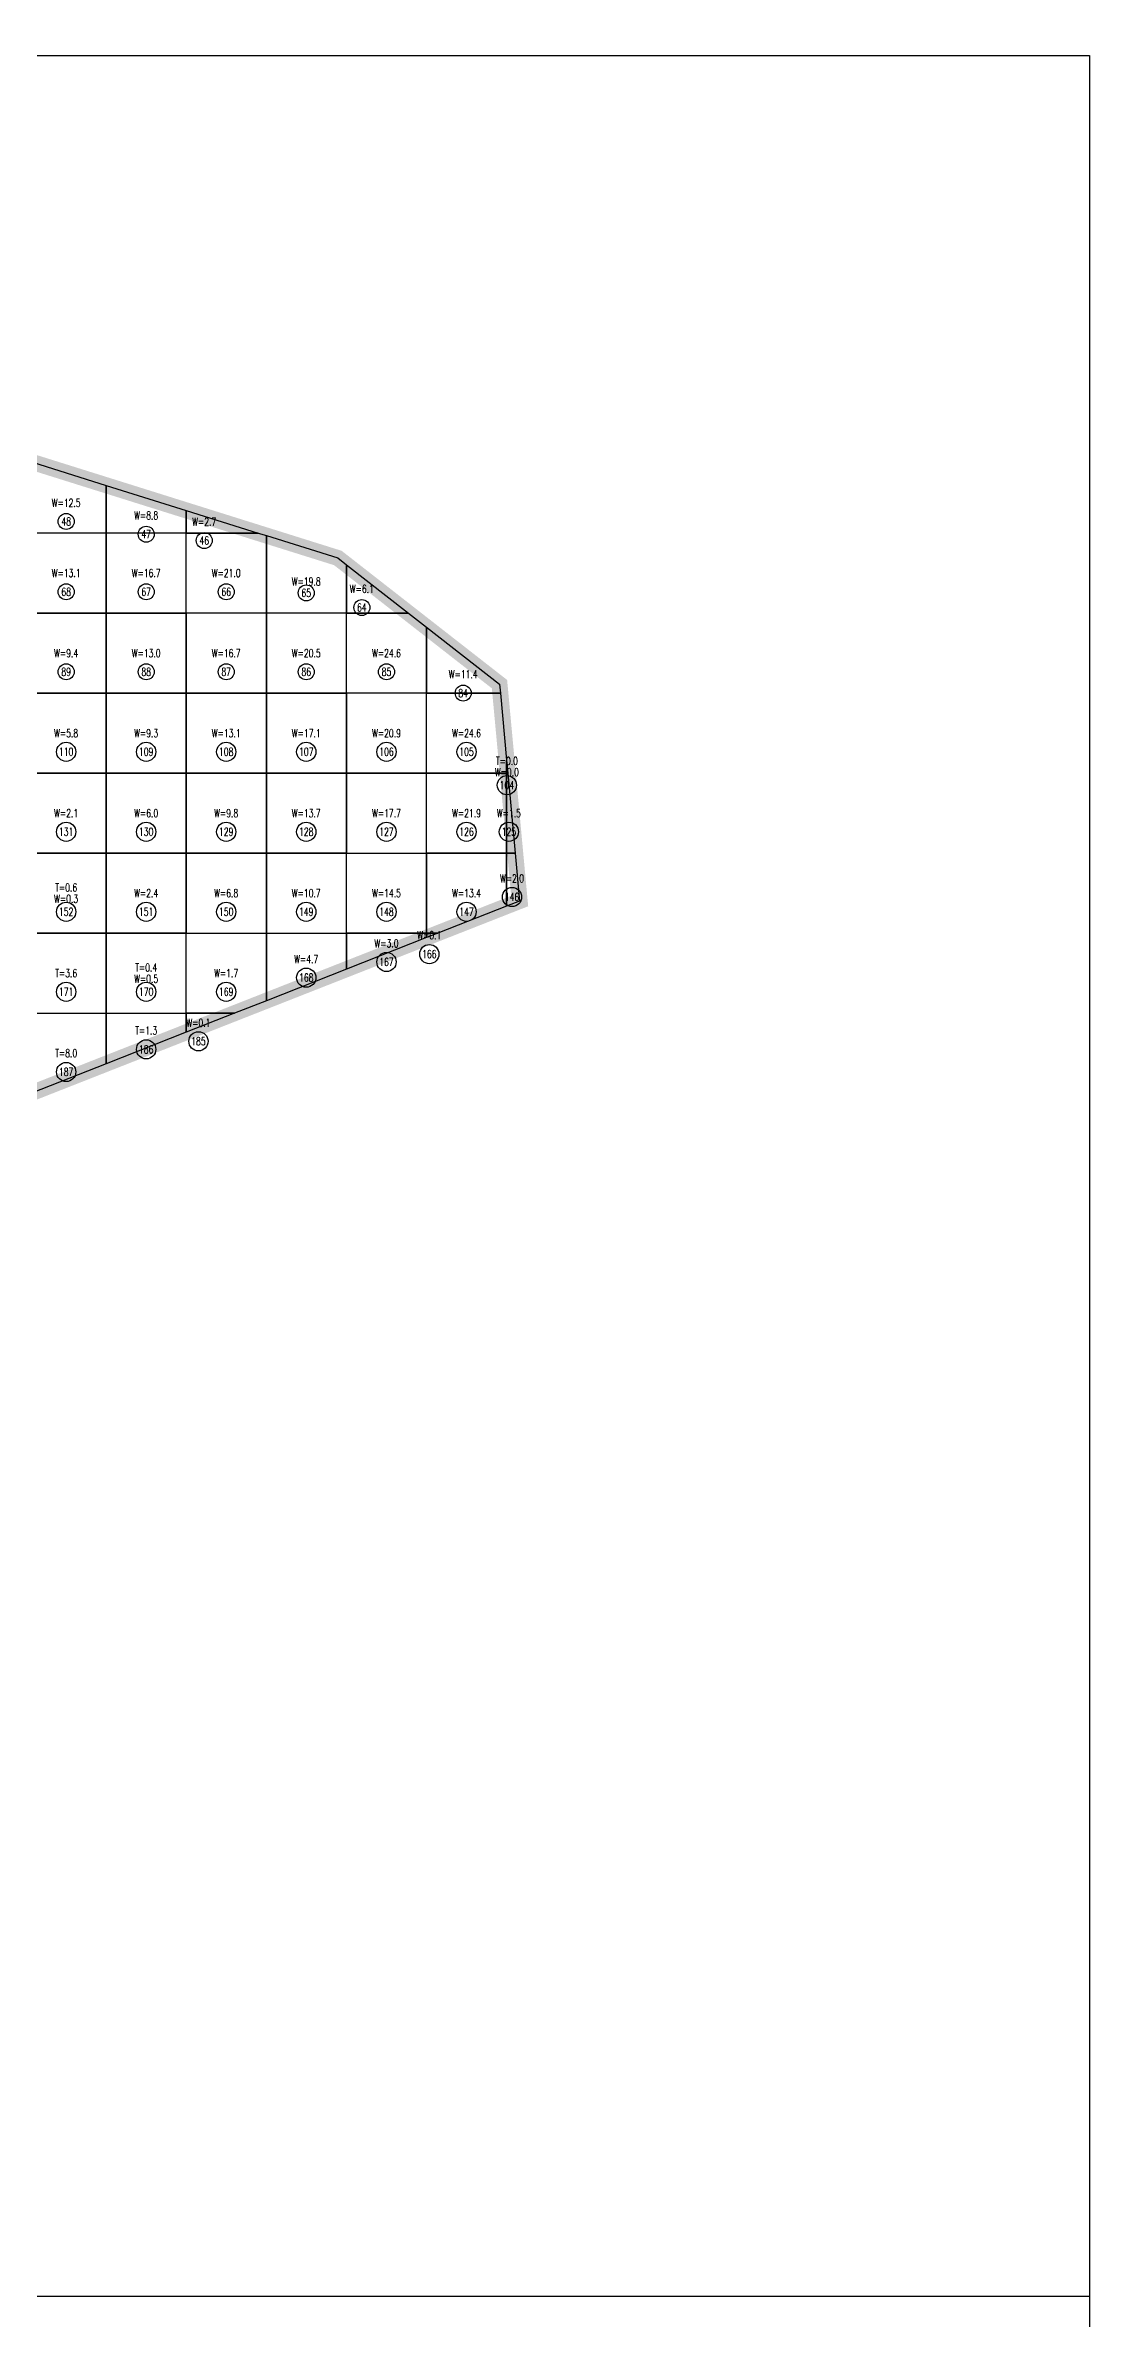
# Model space of a CAD drawing. Extents: x 4283 to 40403, y 1134 to 1764.
# Drawn here: x 8365.4 to 8412, y 1573.1 to 1674.5 of the extents above; entities that cross this region are included whole.
import ezdxf
from ezdxf.enums import TextEntityAlignment as Align

# ---------------------------------------------------------------- set-up
doc = ezdxf.new("R2010")
doc.units = 0
for name, color, linetype in [('tdz_7-5方格网', 2, 'Continuous'), ('tdz_7-5方格网计算', 7, 'Continuous'), ('tdz_土方计算图', 7, 'Continuous'), ('tdz_格田', 6, 'Continuous')]:
    doc.layers.add(name, color=color, linetype=linetype)
doc.styles.add('GLandNum', font='txt_____.ttf', dxfattribs={"width": 0.7, "height": 0.5})

msp = doc.modelspace()

# ---------------------------------------------------------------- linework, layer by layer
at = {"layer": 'tdz_7-5方格网', "linetype": 'Continuous'}
for points in [[(8368.13, 1654.9, 2434.17), (8368.13, 1652.77, 2434.15), (8364.55, 1652.77, 2434.23), (8364.55, 1656.03, 2434.26)], [(8371.7, 1653.78, 2434.08), (8371.7, 1652.77, 2434.07), (8368.13, 1652.77, 2434.15), (8368.13, 1654.9, 2434.17)], [(8374.91, 1652.77, 2434), (8371.7, 1652.77, 2434.07), (8371.7, 1653.78, 2434.08)], [(8364.55, 1652.77, 2434.23), (8364.55, 1649.2, 2434.17), (8368.13, 1649.2, 2434.1), (8368.13, 1652.77, 2434.15)], [(8368.13, 1652.77, 2434.15), (8368.13, 1649.2, 2434.1), (8371.7, 1649.2, 2434.02), (8371.7, 1652.77, 2434.07)], [(8375.27, 1652.66, 2433.99), (8375.27, 1649.2, 2433.94), (8371.7, 1649.2, 2434.02), (8371.7, 1652.77, 2434.07), (8374.91, 1652.77, 2434)], [(8378.84, 1651.36, 2433.91), (8378.84, 1649.2, 2433.87), (8375.27, 1649.2, 2433.94), (8375.27, 1652.66, 2433.99), (8378.46, 1651.66, 2433.92)], [(8381.61, 1649.2, 2433.82), (8378.84, 1649.2, 2433.87), (8378.84, 1651.36, 2433.91)], [(8364.55, 1649.2, 2434.17), (8364.55, 1645.63, 2434.11), (8368.13, 1645.63, 2434.03), (8368.13, 1649.2, 2434.1)], [(8368.13, 1649.2, 2434.1), (8368.13, 1645.63, 2434.03), (8371.7, 1645.63, 2433.95), (8371.7, 1649.2, 2434.02)], [(8371.7, 1649.2, 2434.02), (8371.7, 1645.63, 2433.95), (8375.27, 1645.63, 2433.88), (8375.27, 1649.2, 2433.94)], [(8375.27, 1649.2, 2433.94), (8375.27, 1645.63, 2433.88), (8378.84, 1645.63, 2433.81), (8378.84, 1649.2, 2433.87)], [(8382.41, 1648.57, 2433.79), (8382.41, 1645.63, 2433.74), (8378.84, 1645.63, 2433.81), (8378.84, 1649.2, 2433.87), (8381.61, 1649.2, 2433.82)], [(8385.71, 1645.63, 2433.68), (8382.41, 1645.63, 2433.74), (8382.41, 1648.57, 2433.79), (8385.67, 1646.03, 2433.68)], [(8364.55, 1645.63, 2434.11), (8364.55, 1642.06, 2434.07), (8368.13, 1642.06, 2433.96), (8368.13, 1645.63, 2434.03)], [(8368.13, 1645.63, 2434.03), (8368.13, 1642.06, 2433.96), (8371.7, 1642.06, 2433.9), (8371.7, 1645.63, 2433.95)], [(8371.7, 1645.63, 2433.95), (8371.7, 1642.06, 2433.9), (8375.27, 1642.06, 2433.83), (8375.27, 1645.63, 2433.88)], [(8375.27, 1645.63, 2433.88), (8375.27, 1642.06, 2433.83), (8378.84, 1642.06, 2433.76), (8378.84, 1645.63, 2433.81)], [(8378.84, 1645.63, 2433.81), (8378.84, 1642.06, 2433.76), (8382.41, 1642.06, 2433.69), (8382.41, 1645.63, 2433.74)], [(8385.98, 1642.64, 2433.64), (8385.98, 1642.06, 2433.64), (8382.41, 1642.06, 2433.69), (8382.41, 1645.63, 2433.74), (8385.71, 1645.63, 2433.68)], [(8386.04, 1642.06, 2433.64), (8385.98, 1642.06, 2433.64), (8385.98, 1642.64, 2433.64)], [(8364.55, 1642.06, 2434.07), (8364.55, 1638.49, 2434.01), (8368.13, 1638.49, 2433.92), (8368.13, 1642.06, 2433.96)], [(8368.13, 1642.06, 2433.96), (8368.13, 1638.49, 2433.92), (8371.7, 1638.49, 2433.85), (8371.7, 1642.06, 2433.9)], [(8371.7, 1642.06, 2433.9), (8371.7, 1638.49, 2433.85), (8375.27, 1638.49, 2433.78), (8375.27, 1642.06, 2433.83)], [(8375.27, 1642.06, 2433.83), (8375.27, 1638.49, 2433.78), (8378.84, 1638.49, 2433.71), (8378.84, 1642.06, 2433.76)], [(8378.84, 1642.06, 2433.76), (8378.84, 1638.49, 2433.71), (8382.41, 1638.49, 2433.64), (8382.41, 1642.06, 2433.69)], [(8382.41, 1638.49, 2433.64), (8382.41, 1642.06, 2433.69), (8385.98, 1642.06, 2433.64), (8385.98, 1638.49, 2433.6)], [(8385.98, 1642.06, 2433.64), (8386.04, 1642.06, 2433.64), (8386.37, 1638.49, 2433.6), (8385.98, 1638.49, 2433.6)], [(8364.55, 1638.49, 2434.01), (8364.55, 1634.91, 2433.96), (8368.13, 1634.91, 2433.88), (8368.13, 1638.49, 2433.92)], [(8368.13, 1638.49, 2433.92), (8368.13, 1634.91, 2433.88), (8371.7, 1634.91, 2433.81), (8371.7, 1638.49, 2433.85)], [(8371.7, 1638.49, 2433.85), (8371.7, 1634.91, 2433.81), (8375.27, 1634.91, 2433.74), (8375.27, 1638.49, 2433.78)], [(8375.27, 1638.49, 2433.78), (8375.27, 1634.91, 2433.74), (8378.84, 1634.91, 2433.67), (8378.84, 1638.49, 2433.71)], [(8378.84, 1634.91, 2433.67), (8378.84, 1638.49, 2433.71), (8382.41, 1638.49, 2433.64), (8382.41, 1634.91, 2433.59)], [(8382.92, 1634.91, 2433.57), (8382.41, 1634.91, 2433.59), (8382.41, 1638.49, 2433.64), (8385.98, 1638.49, 2433.6), (8385.98, 1636.12, 2433.58)], [(8385.98, 1638.49, 2433.6), (8386.37, 1638.49, 2433.6), (8386.57, 1636.35, 2433.57), (8385.98, 1636.12, 2433.58)], [(8364.55, 1634.91, 2433.96), (8364.55, 1631.34, 2433.92), (8368.13, 1631.34, 2433.84), (8368.13, 1634.91, 2433.88)], [(8368.13, 1634.91, 2433.88), (8368.13, 1631.34, 2433.84), (8371.7, 1631.34, 2433.77), (8371.7, 1634.91, 2433.81)], [(8373.85, 1631.34, 2433.72), (8371.7, 1631.34, 2433.77), (8371.7, 1634.91, 2433.81), (8375.27, 1634.91, 2433.74), (8375.27, 1631.9, 2433.7)], [(8375.27, 1631.9, 2433.7), (8375.27, 1634.91, 2433.74), (8378.84, 1634.91, 2433.67), (8378.84, 1633.31, 2433.64)], [(8378.84, 1633.31, 2433.64), (8378.84, 1634.91, 2433.67), (8382.41, 1634.91, 2433.59), (8382.41, 1634.72, 2433.58)], [(8382.41, 1634.91, 2433.59), (8382.92, 1634.91, 2433.57), (8382.41, 1634.72, 2433.58)], [(8364.79, 1627.77, 2433.87), (8364.55, 1627.77, 2433.88), (8364.55, 1631.34, 2433.92), (8368.13, 1631.34, 2433.84), (8368.13, 1629.09, 2433.82)], [(8368.13, 1629.09, 2433.82), (8368.13, 1631.34, 2433.84), (8371.7, 1631.34, 2433.77), (8371.7, 1630.49, 2433.76)], [(8371.7, 1631.34, 2433.77), (8373.85, 1631.34, 2433.72), (8371.7, 1630.49, 2433.76)]]:
    msp.add_polyline3d(points, close=True, dxfattribs=at)
at = {"layer": 'tdz_7-5方格网计算', "color": 7, "linetype": 'Continuous'}
for centre, radius in [((8366.34, 1653.29), 0.357), ((8369.91, 1652.72), 0.357), ((8372.5, 1652.44), 0.357), ((8366.34, 1650.15), 0.357), ((8369.91, 1650.15), 0.357), ((8373.48, 1650.15), 0.357), ((8377.05, 1650.1), 0.357), ((8379.53, 1649.45), 0.357), ((8366.34, 1646.58), 0.357), ((8369.91, 1646.58), 0.357), ((8373.48, 1646.58), 0.357), ((8377.05, 1646.58), 0.357), ((8380.63, 1646.58), 0.357), ((8384.05, 1645.63), 0.357), ((8366.34, 1643.01), 0.429), ((8369.91, 1643.01), 0.429), ((8373.48, 1643.01), 0.429), ((8377.05, 1643.01), 0.429), ((8380.63, 1643.01), 0.429), ((8384.2, 1643.01), 0.429), ((8386, 1641.52), 0.429), ((8366.34, 1639.44), 0.429), ((8369.91, 1639.44), 0.429), ((8373.48, 1639.44), 0.429), ((8377.05, 1639.44), 0.429), ((8380.63, 1639.44), 0.429), ((8384.2, 1639.44), 0.429), ((8386.09, 1639.44), 0.429), ((8386.23, 1636.53), 0.429), ((8366.34, 1635.87), 0.429), ((8369.91, 1635.87), 0.429), ((8373.48, 1635.87), 0.429), ((8377.05, 1635.87), 0.429), ((8380.63, 1635.87), 0.429), ((8384.2, 1635.87), 0.429), ((8382.54, 1633.98), 0.429), ((8377.05, 1632.93), 0.429), ((8380.63, 1633.63), 0.429), ((8366.34, 1632.3), 0.429), ((8369.91, 1632.3), 0.429), ((8373.48, 1632.3), 0.429), ((8372.24, 1630.09), 0.429), ((8369.91, 1629.73), 0.429), ((8366.34, 1628.72), 0.429)]:
    msp.add_circle(centre, radius, dxfattribs=at)
at = {"layer": 'tdz_土方计算图', "linetype": 'Continuous'}
for points in [[(8281.99, 1674.09), (8411.99, 1674.09)], [(8411.99, 1674.09), (8411.99, 1514.09)], [(8281.99, 1574.09), (8411.99, 1574.09)]]:
    msp.add_lwpolyline(points, dxfattribs=at)
at = {"layer": 'tdz_格田', "linetype": 'Continuous', "lineweight": 60, "const_width": 0.714}
msp.add_lwpolyline([(8339.97, 1574.2), (8327.29, 1614.38), (8307.41, 1673.98), (8378.46, 1651.66), (8385.67, 1646.03), (8386.57, 1636.35), (8363.15, 1627.13), (8362.02, 1599.9), (8342.88, 1574.92), (8339.97, 1574.2)], close=True, dxfattribs=at)

# ---------------------------------------------------------------- texts
at = {"layer": 'tdz_7-5方格网计算', "color": 173, "linetype": 'Continuous', "style": 'GLandNum', "width": 0.7}
for s, p in [('W=12.5', (8366.34, 1654.12)), ('W=8.8', (8369.91, 1653.56)), ('W=2.7', (8372.5, 1653.28)), ('W=13.1', (8366.34, 1650.99)), ('W=16.7', (8369.91, 1650.99)), ('W=21.0', (8373.48, 1650.99)), ('W=19.8', (8377.05, 1650.61)), ('W=6.1', (8379.53, 1650.28)), ('W=9.4', (8366.34, 1647.41)), ('W=13.0', (8369.91, 1647.41)), ('W=16.7', (8373.48, 1647.41)), ('W=20.5', (8377.05, 1647.41)), ('W=24.6', (8380.63, 1647.41)), ('W=11.4', (8384.05, 1646.47)), ('W=5.8', (8366.34, 1643.84)), ('W=9.3', (8369.91, 1643.84)), ('W=13.1', (8373.48, 1643.84)), ('W=17.1', (8377.05, 1643.84)), ('W=20.9', (8380.63, 1643.84)), ('W=24.6', (8384.2, 1643.84)), ('W=0.0', (8386, 1642.1)), ('W=2.1', (8366.34, 1640.27)), ('W=6.0', (8369.91, 1640.27)), ('W=9.8', (8373.48, 1640.27)), ('W=13.7', (8377.05, 1640.27)), ('W=17.7', (8380.63, 1640.27)), ('W=21.9', (8384.2, 1640.27)), ('W=1.5', (8386.09, 1640.27)), ('W=2.0', (8386.23, 1637.36)), ('W=0.3', (8366.34, 1636.45)), ('W=2.4', (8369.91, 1636.7)), ('W=6.8', (8373.48, 1636.7)), ('W=10.7', (8377.05, 1636.7)), ('W=14.5', (8380.63, 1636.7)), ('W=13.4', (8384.2, 1636.7)), ('W=3.0', (8380.63, 1634.46)), ('W=0.1', (8382.54, 1634.82)), ('W=4.7', (8377.05, 1633.76)), ('W=0.5', (8369.91, 1632.88)), ('W=1.7', (8373.48, 1633.13)), ('W=0.1', (8372.24, 1630.92))]:
    msp.add_text(s, height=0.357, dxfattribs=at).set_placement(p, align=Align.MIDDLE_CENTER)
at = {"layer": 'tdz_7-5方格网计算', "color": 7, "linetype": 'Continuous', "style": 'GLandNum', "width": 0.7}
for s, p in [('48', (8366.34, 1653.29)), ('47', (8369.91, 1652.72)), ('46', (8372.5, 1652.44)), ('68', (8366.34, 1650.15)), ('67', (8369.91, 1650.15)), ('66', (8373.48, 1650.15)), ('65', (8377.05, 1650.1)), ('64', (8379.53, 1649.45)), ('89', (8366.34, 1646.58)), ('88', (8369.91, 1646.58)), ('87', (8373.48, 1646.58)), ('86', (8377.05, 1646.58)), ('85', (8380.63, 1646.58)), ('84', (8384.05, 1645.63)), ('110', (8366.34, 1643.01)), ('109', (8369.91, 1643.01)), ('108', (8373.48, 1643.01)), ('107', (8377.05, 1643.01)), ('106', (8380.63, 1643.01)), ('105', (8384.2, 1643.01)), ('104', (8386, 1641.52)), ('131', (8366.34, 1639.44)), ('130', (8369.91, 1639.44)), ('129', (8373.48, 1639.44)), ('128', (8377.05, 1639.44)), ('127', (8380.63, 1639.44)), ('126', (8384.2, 1639.44)), ('125', (8386.09, 1639.44)), ('146', (8386.23, 1636.53)), ('152', (8366.34, 1635.87)), ('151', (8369.91, 1635.87)), ('150', (8373.48, 1635.87)), ('149', (8377.05, 1635.87)), ('148', (8380.63, 1635.87)), ('147', (8384.2, 1635.87)), ('167', (8380.63, 1633.63)), ('166', (8382.54, 1633.98)), ('171', (8366.34, 1632.3)), ('170', (8369.91, 1632.3)), ('169', (8373.48, 1632.3)), ('168', (8377.05, 1632.93)), ('186', (8369.91, 1629.73)), ('185', (8372.24, 1630.09)), ('187', (8366.34, 1628.72))]:
    msp.add_text(s, height=0.357, dxfattribs=at).set_placement(p, align=Align.MIDDLE_CENTER)
at = {"layer": 'tdz_7-5方格网计算', "color": 2, "linetype": 'Continuous', "style": 'GLandNum', "width": 0.7}
for s, p in [('T=0.0', (8386, 1642.6)), ('T=0.6', (8366.34, 1636.95)), ('T=0.4', (8369.91, 1633.38)), ('T=3.6', (8366.34, 1633.13)), ('T=1.3', (8369.91, 1630.57)), ('T=8.0', (8366.34, 1629.56))]:
    msp.add_text(s, height=0.357, dxfattribs=at).set_placement(p, align=Align.MIDDLE_CENTER)

doc.saveas('drawing.dxf')
